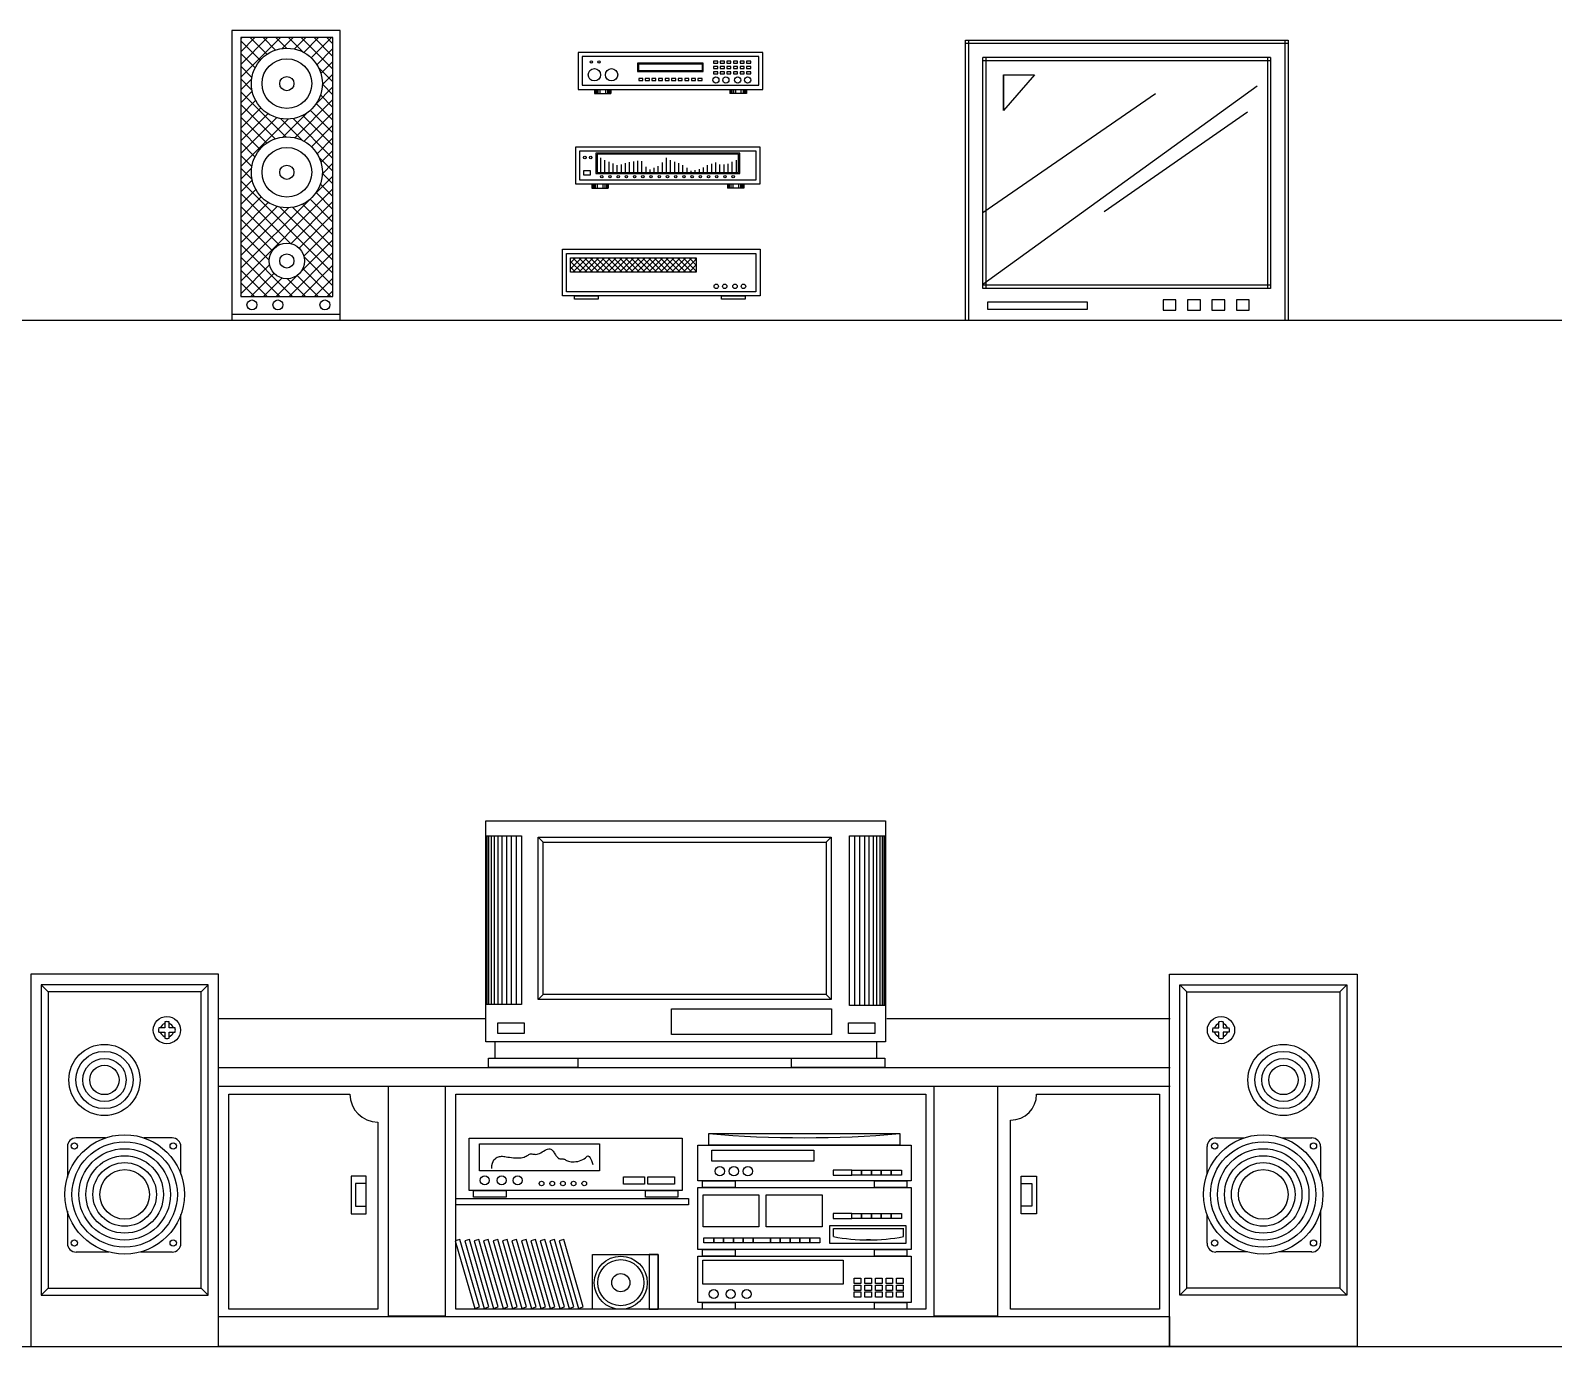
# Model space of a CAD drawing. Header units: inches. Extents: x 11.8 to 54.3, y 10.8 to 35.6.
# Drawn here: x 45.474 to 49.183, y 23.998 to 27.204 of the extents above; entities that cross this region are included whole.
import ezdxf

# ---------------------------------------------------------------- set-up
doc = ezdxf.new("R2010")
doc.units = ezdxf.units.IN
doc.header["$MEASUREMENT"] = 0
doc.layers.add('02', color=2, linetype='Continuous')
doc.layers.add('1', color=1, linetype='Continuous')

msp = doc.modelspace()

# ---------------------------------------------------------------- linework, layer by layer
at = {"layer": '02'}
for p, q in [((46.228, 27.2044), (45.9643, 27.2044)), ((45.9643, 27.2044), (45.9643, 26.4983)), ((46.228, 26.4983), (46.228, 27.2044)), ((46.2107, 27.1871), (45.986, 27.1871)), ((45.986, 27.0905), (46.0826, 27.1871)), ((45.986, 27.1216), (46.0516, 27.1871)), ((45.986, 27.1526), (46.0205, 27.1871)), ((45.986, 27.1836), (45.9895, 27.1871)), ((45.986, 27.1871), (45.986, 26.5564)), ((46.0335, 27.1319), (45.986, 27.1794)), ((46.05, 27.1464), (46.0094, 27.1871)), ((46.0708, 27.1566), (46.0404, 27.1871)), ((46.0974, 27.1611), (46.0714, 27.1871)), ((46.0869, 27.1604), (46.1136, 27.1871)), ((46.138, 27.1515), (46.1025, 27.1871)), ((46.1168, 27.1592), (46.1447, 27.1871)), ((46.2107, 27.1099), (46.1335, 27.1871)), ((46.1394, 27.1508), (46.1757, 27.1871)), ((46.1574, 27.1378), (46.2067, 27.1871)), ((46.2107, 27.1409), (46.1645, 27.1871)), ((46.1715, 27.1208), (46.2107, 27.16)), ((46.2107, 27.172), (46.1956, 27.1871)), ((46.2107, 26.5564), (46.2107, 27.1871)), ((46.8075, 27.1508), (46.8075, 27.0608)), ((47.2575, 27.1508), (46.8075, 27.1508)), ((47.2575, 27.0608), (47.2575, 27.1508)), ((47.7508, 26.4983), (47.7508, 27.181)), ((47.7508, 27.181), (48.5369, 27.181)), ((47.7508, 27.173), (48.5369, 27.173)), ((47.7588, 26.4983), (47.7588, 27.181)), ((48.5289, 27.181), (48.5289, 26.4983)), ((48.5369, 27.181), (48.5369, 26.4983)), ((46.021, 27.1133), (45.986, 27.1483)), ((46.0133, 27.09), (45.986, 27.1173)), ((46.2107, 27.0789), (46.1751, 27.1144)), ((46.1812, 27.0994), (46.2107, 27.1289)), ((46.8175, 27.1408), (46.8175, 27.0708)), ((47.2475, 27.1408), (46.8175, 27.1408)), ((46.9525, 27.1246), (46.9525, 27.1046)), ((47.1125, 27.1246), (46.9525, 27.1246)), ((46.9545, 27.1226), (46.9545, 27.1066)), ((47.1105, 27.1226), (46.9545, 27.1226)), ((47.1105, 27.1066), (47.1105, 27.1226)), ((47.1125, 27.1046), (47.1125, 27.1246)), ((47.1377, 27.1293), (47.1377, 27.1243)), ((47.1477, 27.1293), (47.1377, 27.1293)), ((47.1377, 27.1243), (47.1477, 27.1243)), ((47.1377, 27.1164), (47.1377, 27.1114)), ((47.1477, 27.1164), (47.1377, 27.1164)), ((47.1477, 27.1243), (47.1477, 27.1293)), ((47.1477, 27.1114), (47.1477, 27.1164)), ((47.1538, 27.1293), (47.1538, 27.1243)), ((47.1638, 27.1293), (47.1538, 27.1293)), ((47.1538, 27.1243), (47.1638, 27.1243)), ((47.1538, 27.1164), (47.1538, 27.1114)), ((47.1638, 27.1164), (47.1538, 27.1164)), ((47.1638, 27.1243), (47.1638, 27.1293)), ((47.1638, 27.1114), (47.1638, 27.1164)), ((47.1698, 27.1293), (47.1698, 27.1243)), ((47.1798, 27.1293), (47.1698, 27.1293)), ((47.1698, 27.1243), (47.1798, 27.1243)), ((47.1698, 27.1164), (47.1698, 27.1114)), ((47.1798, 27.1164), (47.1698, 27.1164)), ((47.1798, 27.1243), (47.1798, 27.1293)), ((47.1798, 27.1114), (47.1798, 27.1164)), ((47.1859, 27.1293), (47.1859, 27.1243)), ((47.1959, 27.1293), (47.1859, 27.1293)), ((47.1859, 27.1243), (47.1959, 27.1243)), ((47.1859, 27.1164), (47.1859, 27.1114)), ((47.1959, 27.1164), (47.1859, 27.1164)), ((47.1959, 27.1243), (47.1959, 27.1293)), ((47.1959, 27.1114), (47.1959, 27.1164)), ((47.2019, 27.1293), (47.2019, 27.1243)), ((47.2119, 27.1293), (47.2019, 27.1293)), ((47.2019, 27.1243), (47.2119, 27.1243)), ((47.2019, 27.1164), (47.2019, 27.1114)), ((47.2119, 27.1164), (47.2019, 27.1164)), ((47.2119, 27.1243), (47.2119, 27.1293)), ((47.2119, 27.1114), (47.2119, 27.1164)), ((47.218, 27.1293), (47.218, 27.1243)), ((47.228, 27.1293), (47.218, 27.1293)), ((47.218, 27.1243), (47.228, 27.1243)), ((47.218, 27.1164), (47.218, 27.1114)), ((47.228, 27.1164), (47.218, 27.1164)), ((47.228, 27.1243), (47.228, 27.1293)), ((47.228, 27.1114), (47.228, 27.1164)), ((47.2475, 27.0708), (47.2475, 27.1408)), ((47.7935, 27.1394), (48.4942, 27.1394)), ((47.7935, 26.5759), (47.7935, 27.1382)), ((47.7935, 27.1314), (48.4942, 27.1314)), ((47.8015, 26.5759), (47.8015, 27.1382)), ((48.4862, 27.1382), (48.4862, 26.5759)), ((48.4942, 27.1382), (48.4942, 26.5759)), ((46.0134, 27.0588), (45.986, 27.0862)), ((45.986, 27.0595), (46.0127, 27.0862)), ((46.1847, 27.0719), (46.2107, 27.0979)), ((46.9525, 27.1046), (47.1125, 27.1046)), ((46.9545, 27.1066), (47.1105, 27.1066)), ((46.9552, 27.0875), (46.9552, 27.0825)), ((46.9652, 27.0875), (46.9552, 27.0875)), ((46.9552, 27.0825), (46.9652, 27.0825)), ((46.9652, 27.0825), (46.9652, 27.0875)), ((46.9712, 27.0875), (46.9712, 27.0825)), ((46.9812, 27.0875), (46.9712, 27.0875)), ((46.9712, 27.0825), (46.9812, 27.0825)), ((46.9812, 27.0825), (46.9812, 27.0875)), ((46.9873, 27.0875), (46.9873, 27.0825)), ((46.9973, 27.0875), (46.9873, 27.0875)), ((46.9873, 27.0825), (46.9973, 27.0825)), ((46.9973, 27.0825), (46.9973, 27.0875)), ((47.0033, 27.0875), (47.0033, 27.0825)), ((47.0133, 27.0875), (47.0033, 27.0875)), ((47.0033, 27.0825), (47.0133, 27.0825)), ((47.0133, 27.0825), (47.0133, 27.0875)), ((47.0193, 27.0875), (47.0193, 27.0825)), ((47.0293, 27.0875), (47.0193, 27.0875)), ((47.0193, 27.0825), (47.0293, 27.0825)), ((47.0293, 27.0825), (47.0293, 27.0875)), ((47.0354, 27.0875), (47.0354, 27.0825)), ((47.0454, 27.0875), (47.0354, 27.0875)), ((47.0354, 27.0825), (47.0454, 27.0825)), ((47.0454, 27.0825), (47.0454, 27.0875)), ((47.0514, 27.0875), (47.0514, 27.0825)), ((47.0614, 27.0875), (47.0514, 27.0875)), ((47.0514, 27.0825), (47.0614, 27.0825)), ((47.0614, 27.0825), (47.0614, 27.0875)), ((47.0675, 27.0875), (47.0675, 27.0825)), ((47.0775, 27.0875), (47.0675, 27.0875)), ((47.0675, 27.0825), (47.0775, 27.0825)), ((47.0775, 27.0825), (47.0775, 27.0875)), ((47.0835, 27.0875), (47.0835, 27.0825)), ((47.0935, 27.0875), (47.0835, 27.0875)), ((47.0835, 27.0825), (47.0935, 27.0825)), ((47.0935, 27.0825), (47.0935, 27.0875)), ((47.0996, 27.0875), (47.0996, 27.0825)), ((47.1096, 27.0875), (47.0996, 27.0875)), ((47.0996, 27.0825), (47.1096, 27.0825)), ((47.1096, 27.0825), (47.1096, 27.0875)), ((47.1377, 27.1114), (47.1477, 27.1114)), ((47.1377, 27.1034), (47.1377, 27.0984)), ((47.1477, 27.1034), (47.1377, 27.1034)), ((47.1377, 27.0984), (47.1477, 27.0984)), ((47.1477, 27.0984), (47.1477, 27.1034)), ((47.1538, 27.1114), (47.1638, 27.1114)), ((47.1538, 27.1034), (47.1538, 27.0984)), ((47.1638, 27.1034), (47.1538, 27.1034)), ((47.1538, 27.0984), (47.1638, 27.0984)), ((47.1638, 27.0984), (47.1638, 27.1034)), ((47.1698, 27.1114), (47.1798, 27.1114)), ((47.1698, 27.1034), (47.1698, 27.0984)), ((47.1798, 27.1034), (47.1698, 27.1034)), ((47.1698, 27.0984), (47.1798, 27.0984)), ((47.1798, 27.0984), (47.1798, 27.1034)), ((47.1859, 27.1114), (47.1959, 27.1114)), ((47.1859, 27.1034), (47.1859, 27.0984)), ((47.1959, 27.1034), (47.1859, 27.1034)), ((47.1859, 27.0984), (47.1959, 27.0984)), ((47.1959, 27.0984), (47.1959, 27.1034)), ((47.2019, 27.1114), (47.2119, 27.1114)), ((47.2019, 27.1034), (47.2019, 27.0984)), ((47.2119, 27.1034), (47.2019, 27.1034)), ((47.2019, 27.0984), (47.2119, 27.0984)), ((47.2119, 27.0984), (47.2119, 27.1034)), ((47.218, 27.1114), (47.228, 27.1114)), ((47.218, 27.1034), (47.218, 27.0984)), ((47.228, 27.1034), (47.218, 27.1034)), ((47.218, 27.0984), (47.228, 27.0984)), ((47.228, 27.0984), (47.228, 27.1034)), ((47.9193, 27.0966), (47.8439, 27.0095)), ((47.8439, 27.0966), (47.9193, 27.0966)), ((47.8439, 27.0095), (47.8439, 27.0966)), ((47.8439, 27.0966), (47.8439, 27.0095)), ((45.986, 27.0284), (46.0139, 27.0564)), ((46.0961, 26.9451), (45.986, 27.0552)), ((46.1694, 27.0256), (46.2107, 27.0669)), ((46.2107, 27.0168), (46.1802, 27.0472)), ((46.2107, 27.0478), (46.1848, 27.0737)), ((46.8075, 27.0608), (47.2575, 27.0608)), ((46.8175, 27.0708), (47.2475, 27.0708)), ((46.8475, 27.0608), (46.8475, 27.0508)), ((46.8475, 27.0508), (46.8875, 27.0508)), ((46.8484, 27.0608), (46.8484, 27.0508)), ((46.8499, 27.0608), (46.8499, 27.0508)), ((46.8522, 27.0608), (46.8522, 27.0508)), ((46.8556, 27.0608), (46.8556, 27.0508)), ((46.8608, 27.0608), (46.8608, 27.0508)), ((46.8742, 27.0608), (46.8742, 27.0508)), ((46.8794, 27.0608), (46.8794, 27.0508)), ((46.8828, 27.0608), (46.8828, 27.0508)), ((46.8852, 27.0608), (46.8852, 27.0508)), ((46.8866, 27.0608), (46.8866, 27.0508)), ((46.8875, 27.0608), (46.8875, 27.0508)), ((47.1775, 27.0608), (47.1775, 27.0508)), ((47.2175, 27.0508), (47.1775, 27.0508)), ((47.1785, 27.0608), (47.1785, 27.0508)), ((47.1799, 27.0608), (47.1799, 27.0508)), ((47.1822, 27.0608), (47.1822, 27.0508)), ((47.1857, 27.0608), (47.1857, 27.0508)), ((47.1909, 27.0608), (47.1909, 27.0508)), ((47.2043, 27.0608), (47.2043, 27.0508)), ((47.2095, 27.0608), (47.2095, 27.0508)), ((47.2129, 27.0608), (47.2129, 27.0508)), ((47.2152, 27.0608), (47.2152, 27.0508)), ((47.2167, 27.0608), (47.2167, 27.0508)), ((47.2175, 27.0608), (47.2175, 27.0508)), ((48.4617, 27.0683), (47.7935, 26.5855)), ((48.2137, 27.0498), (47.7935, 26.7602)), ((45.986, 26.9974), (46.0223, 27.0337)), ((46.0699, 26.9403), (45.986, 27.0242)), ((45.986, 26.9664), (46.0353, 27.0157)), ((46.0884, 26.9446), (46.1475, 27.0037)), ((46.1178, 26.9429), (46.2107, 27.0358)), ((46.1402, 26.9343), (46.2107, 27.0048)), ((46.2107, 26.9547), (46.1555, 27.0099)), ((46.2107, 26.9857), (46.17, 27.0264)), ((48.0886, 26.7637), (48.438, 27.0062)), ((45.986, 26.9353), (46.0523, 27.0016)), ((46.0493, 26.9299), (45.986, 26.9931)), ((45.986, 26.9043), (46.0737, 26.9919)), ((45.986, 26.8733), (46.1012, 26.9884)), ((46.1355, 26.9367), (46.0825, 26.9898)), ((46.2107, 26.8926), (46.1136, 26.9897)), ((46.2107, 26.9237), (46.1369, 26.9974)), ((46.1581, 26.9212), (46.2107, 26.9738)), ((46.0329, 26.9152), (45.986, 26.9621)), ((46.0206, 26.8965), (45.986, 26.9311)), ((46.172, 26.904), (46.2107, 26.9427)), ((46.0131, 26.8729), (45.986, 26.9)), ((46.2107, 26.8616), (46.1763, 26.8959)), ((46.1814, 26.8825), (46.2107, 26.9117)), ((46.8012, 26.9204), (46.8012, 26.8304)), ((47.2512, 26.9204), (46.8012, 26.9204)), ((46.8112, 26.9104), (46.8112, 26.8404)), ((47.2412, 26.9104), (46.8112, 26.9104)), ((46.8512, 26.9056), (46.8512, 26.8556)), ((47.2012, 26.9056), (46.8512, 26.9056)), ((46.8542, 26.9026), (46.8542, 26.8586)), ((47.1982, 26.9026), (46.8542, 26.9026)), ((46.863, 26.8586), (46.863, 26.8939)), ((47.023, 26.8586), (47.023, 26.8939)), ((47.1982, 26.8586), (47.1982, 26.9026)), ((47.2012, 26.8556), (47.2012, 26.9056)), ((47.2412, 26.8404), (47.2412, 26.9104)), ((47.2512, 26.8304), (47.2512, 26.9204)), ((46.0137, 26.8413), (45.986, 26.869)), ((45.986, 26.8422), (46.0125, 26.8687)), ((46.1847, 26.8546), (46.2107, 26.8807)), ((46.2107, 26.8306), (46.1847, 26.8565)), ((46.8206, 26.8624), (46.8206, 26.8526)), ((46.8377, 26.8624), (46.8206, 26.8624)), ((46.8377, 26.8526), (46.8377, 26.8624)), ((46.8512, 26.8556), (47.2012, 26.8556)), ((46.8542, 26.8586), (47.1982, 26.8586)), ((46.873, 26.8586), (46.873, 26.8884)), ((46.883, 26.8586), (46.883, 26.8845)), ((46.893, 26.8586), (46.893, 26.8805)), ((46.903, 26.8586), (46.903, 26.876)), ((46.913, 26.8586), (46.913, 26.8781)), ((46.923, 26.8586), (46.923, 26.8808)), ((46.933, 26.8586), (46.933, 26.8834)), ((46.943, 26.8586), (46.943, 26.8853)), ((46.953, 26.8586), (46.953, 26.8871)), ((46.963, 26.8586), (46.963, 26.8856)), ((46.973, 26.8586), (46.973, 26.8722)), ((46.983, 26.8586), (46.983, 26.8658)), ((46.993, 26.8586), (46.993, 26.8698)), ((47.003, 26.8586), (47.003, 26.8737)), ((47.013, 26.8586), (47.013, 26.8825)), ((47.033, 26.8586), (47.033, 26.888)), ((47.043, 26.8586), (47.043, 26.8844)), ((47.053, 26.8586), (47.053, 26.8814)), ((47.063, 26.8586), (47.063, 26.8762)), ((47.073, 26.8586), (47.073, 26.8695)), ((47.083, 26.8586), (47.083, 26.8627)), ((47.093, 26.8586), (47.093, 26.8642)), ((47.103, 26.8586), (47.103, 26.8666)), ((47.113, 26.8586), (47.113, 26.8707)), ((47.123, 26.8586), (47.123, 26.8762)), ((47.133, 26.8586), (47.133, 26.8795)), ((47.143, 26.8586), (47.143, 26.8826)), ((47.153, 26.8586), (47.153, 26.8775)), ((47.163, 26.8586), (47.163, 26.8778)), ((47.173, 26.8586), (47.173, 26.8792)), ((47.183, 26.8586), (47.183, 26.8843)), ((47.193, 26.8586), (47.193, 26.888)), ((45.986, 26.8112), (46.0142, 26.8393)), ((46.2107, 26.6133), (45.986, 26.838)), ((45.986, 26.5939), (46.2107, 26.8186)), ((45.986, 26.7802), (46.0228, 26.8169)), ((46.1658, 26.8047), (46.2107, 26.8496)), ((46.2107, 26.7995), (46.1799, 26.8303)), ((46.8012, 26.8304), (47.2512, 26.8304)), ((46.8112, 26.8404), (47.2412, 26.8404)), ((46.8206, 26.8526), (46.8377, 26.8526)), ((46.8412, 26.8304), (46.8412, 26.8204)), ((46.8412, 26.8204), (46.8812, 26.8204)), ((46.842, 26.8304), (46.842, 26.8204)), ((46.8435, 26.8304), (46.8435, 26.8204)), ((46.8458, 26.8304), (46.8458, 26.8204)), ((46.8492, 26.8304), (46.8492, 26.8204)), ((46.8544, 26.8304), (46.8544, 26.8204)), ((46.8678, 26.8304), (46.8678, 26.8204)), ((46.873, 26.8304), (46.873, 26.8204)), ((46.8764, 26.8304), (46.8764, 26.8204)), ((46.8788, 26.8304), (46.8788, 26.8204)), ((46.8802, 26.8304), (46.8802, 26.8204)), ((46.8812, 26.8304), (46.8812, 26.8204)), ((47.1712, 26.8304), (47.1712, 26.8204)), ((47.2112, 26.8204), (47.1712, 26.8204)), ((47.1721, 26.8304), (47.1721, 26.8204)), ((47.1735, 26.8304), (47.1735, 26.8204)), ((47.1759, 26.8304), (47.1759, 26.8204)), ((47.1793, 26.8304), (47.1793, 26.8204)), ((47.1845, 26.8304), (47.1845, 26.8204)), ((47.1979, 26.8304), (47.1979, 26.8204)), ((47.2031, 26.8304), (47.2031, 26.8204)), ((47.2065, 26.8304), (47.2065, 26.8204)), ((47.2088, 26.8304), (47.2088, 26.8204)), ((47.2103, 26.8304), (47.2103, 26.8204)), ((47.2112, 26.8304), (47.2112, 26.8204)), ((46.1081, 26.6848), (45.986, 26.8069)), ((45.986, 26.7491), (46.0359, 26.799)), ((45.986, 26.625), (46.1524, 26.7913)), ((45.986, 26.7181), (46.0531, 26.7852)), ((46.108, 26.6849), (46.2107, 26.7876)), ((46.2107, 26.7064), (46.1361, 26.781)), ((46.2107, 26.7375), (46.1548, 26.7933)), ((46.2107, 26.7685), (46.1695, 26.8097)), ((46.08, 26.6819), (45.986, 26.7759)), ((45.986, 26.6871), (46.0746, 26.7757)), ((45.986, 26.656), (46.1025, 26.7724)), ((46.0631, 26.6678), (45.986, 26.7449)), ((46.2107, 26.6444), (46.0809, 26.7741)), ((46.2107, 26.6754), (46.1125, 26.7735)), ((46.1282, 26.674), (46.2107, 26.7565)), ((46.0552, 26.6447), (45.986, 26.7138)), ((46.1399, 26.6547), (46.2107, 26.7255)), ((46.1125, 26.5564), (45.986, 26.6828)), ((46.1324, 26.6162), (46.2107, 26.6944)), ((46.0814, 26.5564), (45.986, 26.6517)), ((45.986, 26.5629), (46.0562, 26.6331)), ((46.1036, 26.5564), (46.2107, 26.6634)), ((46.1347, 26.5564), (46.2107, 26.6324)), ((46.2107, 26.5823), (46.1404, 26.6525)), ((46.7793, 26.6613), (47.2407, 26.6613)), ((46.7793, 26.5679), (46.7793, 26.6613)), ((46.7893, 26.6379), (46.8015, 26.6502)), ((46.7893, 26.6238), (46.8157, 26.6502)), ((46.7893, 26.6154), (46.7893, 26.6502)), ((46.8156, 26.6154), (46.7893, 26.6417)), ((46.8298, 26.6154), (46.7949, 26.6502)), ((46.795, 26.6154), (46.8298, 26.6502)), ((46.8091, 26.6154), (46.844, 26.6502)), ((46.8439, 26.6154), (46.8091, 26.6502)), ((46.858, 26.6154), (46.8232, 26.6502)), ((46.8233, 26.6154), (46.8581, 26.6502)), ((46.8374, 26.6154), (46.8722, 26.6502)), ((46.8722, 26.6154), (46.8374, 26.6502)), ((46.8863, 26.6154), (46.8515, 26.6502)), ((46.8516, 26.6154), (46.8864, 26.6502)), ((46.8657, 26.6154), (46.9005, 26.6502)), ((46.9005, 26.6154), (46.8657, 26.6502)), ((46.9146, 26.6154), (46.8798, 26.6502)), ((46.8799, 26.6154), (46.9147, 26.6502)), ((46.9288, 26.6154), (46.8939, 26.6502)), ((46.894, 26.6154), (46.9288, 26.6502)), ((46.9081, 26.6154), (46.943, 26.6502)), ((46.9429, 26.6154), (46.9081, 26.6502)), ((46.957, 26.6154), (46.9222, 26.6502)), ((46.9223, 26.6154), (46.9571, 26.6502)), ((46.9364, 26.6154), (46.9712, 26.6502)), ((46.9712, 26.6154), (46.9364, 26.6502)), ((46.9853, 26.6154), (46.9505, 26.6502)), ((46.9506, 26.6154), (46.9854, 26.6502)), ((46.9995, 26.6154), (46.9646, 26.6502)), ((46.9647, 26.6154), (46.9995, 26.6502)), ((46.9788, 26.6154), (47.0137, 26.6502)), ((47.0136, 26.6154), (46.9788, 26.6502)), ((47.0277, 26.6154), (46.9929, 26.6502)), ((46.993, 26.6154), (47.0278, 26.6502)), ((47.0071, 26.6154), (47.0419, 26.6502)), ((47.0419, 26.6154), (47.0071, 26.6502)), ((47.056, 26.6154), (47.0212, 26.6502)), ((47.0213, 26.6154), (47.0561, 26.6502)), ((47.0354, 26.6154), (47.0702, 26.6502)), ((47.0702, 26.6154), (47.0354, 26.6502)), ((47.0843, 26.6154), (47.0495, 26.6502)), ((47.0496, 26.6154), (47.0844, 26.6502)), ((47.0955, 26.6183), (47.0636, 26.6502)), ((47.0637, 26.6154), (47.0955, 26.6471)), ((47.0955, 26.6325), (47.0778, 26.6502)), ((47.0778, 26.6154), (47.0955, 26.633)), ((47.0955, 26.6466), (47.0919, 26.6502)), ((47.2407, 26.6613), (47.2407, 26.5679)), ((46.0504, 26.5564), (45.986, 26.6207)), ((46.0105, 26.5564), (46.0671, 26.6129)), ((46.0415, 26.5564), (46.0864, 26.6012)), ((46.0726, 26.5564), (46.1249, 26.6087)), ((46.1435, 26.5564), (46.1003, 26.5996)), ((46.1745, 26.5564), (46.1234, 26.6075)), ((46.2056, 26.5564), (46.1375, 26.6244)), ((46.1657, 26.5564), (46.2107, 26.6013)), ((46.8015, 26.6154), (46.7893, 26.6275)), ((47.092, 26.6154), (47.0955, 26.6188)), ((46.0194, 26.5564), (45.986, 26.5897)), ((45.9883, 26.5564), (45.986, 26.5586)), ((46.1967, 26.5564), (46.2107, 26.5703)), ((47.2407, 26.5679), (46.7793, 26.5679)), ((47.1566, 26.5579), (47.2143, 26.5579)), ((48.4942, 26.5839), (47.7935, 26.5839)), ((48.4942, 26.5759), (47.7935, 26.5759)), ((45.986, 26.5564), (46.2107, 26.5564)), ((48.0481, 26.5426), (47.8044, 26.5426)), ((47.8044, 26.5426), (47.8044, 26.5256)), ((47.8044, 26.5256), (48.0481, 26.5256)), ((48.0481, 26.5256), (48.0481, 26.5426)), ((48.2635, 26.5482), (48.2323, 26.5482)), ((48.2323, 26.5482), (48.2323, 26.5227)), ((48.2323, 26.5227), (48.2635, 26.5227)), ((48.2635, 26.5227), (48.2635, 26.5482)), ((48.323, 26.5482), (48.2918, 26.5482)), ((48.2918, 26.5482), (48.2918, 26.5227)), ((48.2918, 26.5227), (48.323, 26.5227)), ((48.323, 26.5227), (48.323, 26.5482)), ((48.3825, 26.5482), (48.3513, 26.5482)), ((48.3513, 26.5482), (48.3513, 26.5227)), ((48.3513, 26.5227), (48.3825, 26.5227)), ((48.3825, 26.5227), (48.3825, 26.5482)), ((48.442, 26.5482), (48.4109, 26.5482)), ((48.4109, 26.5482), (48.4109, 26.5227)), ((48.4109, 26.5227), (48.442, 26.5227)), ((48.442, 26.5227), (48.442, 26.5482)), ((45.9643, 26.5132), (46.228, 26.5132)), ((45.9643, 26.4983), (46.228, 26.4983)), ((47.7508, 26.4983), (48.5369, 26.4983)), ((46.5826, 25.2787), (47.5561, 25.2787)), ((46.5826, 24.7403), (46.5826, 25.2787)), ((47.5561, 25.2787), (47.5561, 24.7403)), ((46.5826, 25.2422), (46.6701, 25.2422)), ((46.5826, 25.2422), (46.6701, 25.2422)), ((46.5826, 24.8316), (46.5826, 25.2422)), ((46.5826, 24.8316), (46.5826, 25.2422)), ((46.5826, 24.8316), (46.5826, 25.2422)), ((46.5835, 24.8316), (46.5835, 25.2422)), ((46.5861, 24.8316), (46.5861, 25.2422)), ((46.5905, 24.8316), (46.5905, 25.2422)), ((46.5965, 24.8316), (46.5965, 25.2422)), ((46.6039, 24.8316), (46.6039, 25.2422)), ((46.6128, 24.8316), (46.6128, 25.2422)), ((46.6228, 24.8316), (46.6228, 25.2422)), ((46.6337, 24.8316), (46.6337, 25.2422)), ((46.6454, 24.8316), (46.6454, 25.2422)), ((46.6576, 24.8316), (46.6576, 25.2422)), ((46.6701, 25.2422), (46.6701, 24.8316)), ((46.6701, 25.2422), (46.6701, 24.8316)), ((46.7105, 25.239), (47.4241, 25.239)), ((46.7226, 25.2268), (46.7105, 25.239)), ((46.7105, 24.8437), (46.7105, 25.239)), ((46.7226, 25.2268), (47.4119, 25.2268)), ((46.7226, 24.8559), (46.7226, 25.2268)), ((47.4119, 25.2268), (47.4241, 25.239)), ((47.4119, 25.2268), (47.4119, 24.8559)), ((47.4241, 25.239), (47.4241, 24.8437)), ((47.4686, 24.8291), (47.4686, 25.2422)), ((47.4686, 24.8291), (47.4686, 25.2422)), ((47.4686, 25.2422), (47.5561, 25.2422)), ((47.4686, 25.2422), (47.5561, 25.2422)), ((47.4811, 25.2422), (47.4811, 24.8291)), ((47.4933, 25.2422), (47.4933, 24.8291)), ((47.505, 25.2422), (47.505, 24.8291)), ((47.5159, 25.2422), (47.5159, 24.8291)), ((47.5259, 25.2422), (47.5259, 24.8291)), ((47.5347, 25.2422), (47.5347, 24.8291)), ((47.5422, 25.2422), (47.5422, 24.8291)), ((47.5482, 25.2422), (47.5482, 24.8291)), ((47.5525, 25.2422), (47.5525, 24.8291)), ((47.5552, 25.2422), (47.5552, 24.8291)), ((47.5561, 25.2422), (47.5561, 24.8291)), ((47.5561, 25.2422), (47.5561, 24.8291)), ((47.5561, 25.2422), (47.5561, 24.8291)), ((45.9321, 24.9053), (45.4748, 24.9053)), ((45.4748, 24.9053), (45.4748, 23.9983)), ((45.9321, 23.9983), (45.9321, 24.9053)), ((48.2475, 24.9053), (48.7048, 24.9053)), ((48.2475, 23.9983), (48.2475, 24.9053)), ((48.7048, 24.9053), (48.7048, 23.9983)), ((45.9066, 24.8798), (45.5003, 24.8798)), ((45.5003, 24.8798), (45.5173, 24.8628)), ((45.5003, 24.8798), (45.5003, 24.1233)), ((45.8896, 24.8628), (45.5173, 24.8628)), ((45.5173, 24.8628), (45.5173, 24.1403)), ((45.9066, 24.8798), (45.8896, 24.8628)), ((45.8896, 24.1403), (45.8896, 24.8628)), ((45.9066, 24.1233), (45.9066, 24.8798)), ((46.7226, 24.8559), (46.7105, 24.8437)), ((47.4119, 24.8559), (46.7226, 24.8559)), ((47.4119, 24.8559), (47.4241, 24.8437)), ((48.273, 24.8798), (48.6793, 24.8798)), ((48.273, 24.8798), (48.29, 24.8628)), ((48.273, 24.1233), (48.273, 24.8798)), ((48.29, 24.8628), (48.6623, 24.8628)), ((48.29, 24.1403), (48.29, 24.8628)), ((48.6793, 24.8798), (48.6623, 24.8628)), ((48.6623, 24.8628), (48.6623, 24.1403)), ((48.6793, 24.8798), (48.6793, 24.1233)), ((46.6701, 24.8316), (46.5826, 24.8316)), ((46.6701, 24.8316), (46.5826, 24.8316)), ((47.4241, 24.8437), (46.7105, 24.8437)), ((47.0353, 24.821), (47.4249, 24.821)), ((47.0353, 24.7587), (47.0353, 24.821)), ((47.4249, 24.821), (47.4249, 24.7587)), ((47.5561, 24.8291), (47.4686, 24.8291)), ((47.5561, 24.8291), (47.4686, 24.8291)), ((45.8012, 24.7892), (45.8012, 24.7744)), ((45.8114, 24.7744), (45.8114, 24.7892)), ((45.9308, 24.7977), (46.5818, 24.7977)), ((46.6124, 24.787), (46.6764, 24.787)), ((46.6124, 24.7611), (46.6124, 24.787)), ((46.6764, 24.787), (46.6764, 24.7611)), ((47.4662, 24.7611), (47.4662, 24.787)), ((47.4662, 24.787), (47.5302, 24.787)), ((47.5302, 24.787), (47.5302, 24.7611)), ((47.5598, 24.7977), (48.2498, 24.7977)), ((48.3682, 24.7744), (48.3682, 24.7892)), ((48.3784, 24.7892), (48.3784, 24.7744)), ((45.8012, 24.7744), (45.7863, 24.7744)), ((45.7863, 24.7642), (45.8012, 24.7642)), ((45.8012, 24.7642), (45.8012, 24.7494)), ((45.8262, 24.7744), (45.8114, 24.7744)), ((45.8114, 24.7642), (45.8262, 24.7642)), ((45.8114, 24.7494), (45.8114, 24.7642)), ((47.5561, 24.7403), (46.5826, 24.7403)), ((47.535, 24.7403), (46.6052, 24.7403)), ((46.6052, 24.7403), (46.6052, 24.7011)), ((46.6764, 24.7611), (46.6124, 24.7611)), ((47.4249, 24.7587), (47.0353, 24.7587)), ((47.5302, 24.7611), (47.4662, 24.7611)), ((47.535, 24.7011), (47.535, 24.7403)), ((48.3533, 24.7744), (48.3682, 24.7744)), ((48.3682, 24.7642), (48.3533, 24.7642)), ((48.3682, 24.7494), (48.3682, 24.7642)), ((48.3784, 24.7744), (48.3932, 24.7744)), ((48.3784, 24.7642), (48.3784, 24.7494)), ((48.3932, 24.7642), (48.3784, 24.7642)), ((45.9308, 24.6777), (48.2498, 24.6777)), ((46.5898, 24.7011), (46.8068, 24.7011)), ((46.5898, 24.6777), (46.5898, 24.7011)), ((46.8068, 24.6777), (46.5898, 24.6777)), ((46.6052, 24.7011), (47.535, 24.7011)), ((46.8068, 24.7011), (46.8068, 24.6777)), ((47.3269, 24.7011), (47.5545, 24.7011)), ((47.3269, 24.6777), (47.3269, 24.7011)), ((47.5545, 24.6777), (47.3269, 24.6777)), ((47.5545, 24.7011), (47.5545, 24.6777)), ((45.9308, 24.6327), (48.2498, 24.6327)), ((46.3458, 24.6327), (46.4838, 24.6327)), ((46.3458, 24.0723), (46.3458, 24.6327)), ((46.4838, 24.6327), (46.4838, 24.0723)), ((47.6748, 24.6327), (47.8288, 24.6327)), ((47.6748, 24.0723), (47.6748, 24.6327)), ((47.8288, 24.6327), (47.8288, 24.0723)), ((45.9568, 24.6133), (46.2517, 24.6133)), ((45.9568, 24.0893), (45.9568, 24.6133)), ((46.5098, 24.6133), (47.6548, 24.6133)), ((46.5098, 24.0893), (46.5098, 24.6133)), ((47.6548, 24.6133), (47.6548, 24.0893)), ((47.9243, 24.6133), (48.2238, 24.6133)), ((48.2238, 24.6133), (48.2238, 24.0893)), ((46.3198, 24.5453), (46.3198, 24.0893)), ((47.126, 24.5171), (47.591, 24.5171)), ((47.126, 24.4893), (47.126, 24.5171)), ((47.591, 24.5171), (47.591, 24.4893)), ((47.8608, 24.0893), (47.8608, 24.5498)), ((45.564, 24.4854), (45.564, 24.4101)), ((45.6569, 24.5066), (45.5853, 24.5066)), ((45.819, 24.5066), (45.7499, 24.5066)), ((45.8403, 24.4179), (45.8403, 24.4854)), ((46.542, 24.3783), (46.542, 24.5063)), ((46.542, 24.5063), (47.0612, 24.5063)), ((46.5674, 24.4921), (46.8594, 24.4921)), ((46.5674, 24.4261), (46.5674, 24.4921)), ((46.8594, 24.4921), (46.8594, 24.4261)), ((47.0612, 24.5063), (47.0612, 24.3783)), ((47.0996, 24.4893), (47.6188, 24.4893)), ((47.0996, 24.4021), (47.0996, 24.4893)), ((47.591, 24.4893), (47.126, 24.4893)), ((47.6188, 24.4893), (47.6188, 24.4021)), ((48.3393, 24.4179), (48.3393, 24.4854)), ((48.3605, 24.5066), (48.4296, 24.5066)), ((48.5226, 24.5066), (48.5943, 24.5066)), ((48.6155, 24.4854), (48.6155, 24.4101)), ((46.5978, 24.439), (46.5989, 24.4447)), ((46.5989, 24.4447), (46.6006, 24.4493)), ((46.6006, 24.4493), (46.6027, 24.4529)), ((46.6027, 24.4529), (46.6053, 24.4558)), ((46.6053, 24.4558), (46.608, 24.4579)), ((46.608, 24.4579), (46.6108, 24.4594)), ((46.6108, 24.4594), (46.6135, 24.4605)), ((46.6135, 24.4605), (46.6161, 24.4612)), ((46.6161, 24.4612), (46.6187, 24.4616)), ((46.6187, 24.4616), (46.6212, 24.4617)), ((46.6212, 24.4617), (46.6238, 24.4617)), ((46.6238, 24.4617), (46.6265, 24.4614)), ((46.6265, 24.4614), (46.6295, 24.461)), ((46.6295, 24.461), (46.6328, 24.4605)), ((46.6328, 24.4605), (46.6365, 24.46)), ((46.6365, 24.46), (46.6407, 24.4594)), ((46.6407, 24.4594), (46.6452, 24.4589)), ((46.6452, 24.4589), (46.6499, 24.4584)), ((46.6499, 24.4584), (46.6548, 24.4581)), ((46.6548, 24.4581), (46.6596, 24.4579)), ((46.6596, 24.4579), (46.6642, 24.4579)), ((46.6642, 24.4579), (46.6686, 24.4582)), ((46.6686, 24.4582), (46.6725, 24.4588)), ((46.6725, 24.4588), (46.6759, 24.4597)), ((46.6759, 24.4597), (46.6789, 24.4609)), ((46.6789, 24.4609), (46.6815, 24.4622)), ((46.6815, 24.4622), (46.6837, 24.4635)), ((46.6837, 24.4635), (46.6858, 24.4648)), ((46.6858, 24.4648), (46.6877, 24.466)), ((46.6877, 24.466), (46.6895, 24.4669)), ((46.6895, 24.4669), (46.6914, 24.4675)), ((46.6914, 24.4675), (46.6933, 24.4676)), ((46.6933, 24.4676), (46.6953, 24.4675)), ((46.6953, 24.4675), (46.6975, 24.4672)), ((46.6975, 24.4672), (46.6997, 24.4668)), ((46.6997, 24.4668), (46.7022, 24.4666)), ((46.7022, 24.4666), (46.7048, 24.4665)), ((46.7048, 24.4665), (46.7076, 24.4667)), ((46.7076, 24.4667), (46.7105, 24.4675)), ((46.7105, 24.4675), (46.7137, 24.4687)), ((46.7137, 24.4687), (46.717, 24.4704)), ((46.717, 24.4704), (46.7203, 24.4724)), ((46.7203, 24.4724), (46.7237, 24.4744)), ((46.7237, 24.4744), (46.7271, 24.4764)), ((46.7271, 24.4764), (46.7303, 24.478)), ((46.7303, 24.478), (46.7334, 24.4793)), ((46.7334, 24.4793), (46.7362, 24.48)), ((46.7362, 24.48), (46.7387, 24.4799)), ((46.7387, 24.4799), (46.741, 24.4792)), ((46.741, 24.4792), (46.7431, 24.478)), ((46.7431, 24.478), (46.7449, 24.4763)), ((46.7449, 24.4763), (46.7466, 24.4743)), ((46.7466, 24.4743), (46.7482, 24.4721)), ((46.7482, 24.4721), (46.7496, 24.4699)), ((46.7496, 24.4699), (46.751, 24.4676)), ((46.751, 24.4676), (46.7524, 24.4655)), ((46.7524, 24.4655), (46.7537, 24.4636)), ((46.7537, 24.4636), (46.755, 24.4618)), ((46.755, 24.4618), (46.7563, 24.4602)), ((46.7563, 24.4602), (46.7576, 24.4588)), ((46.7576, 24.4588), (46.7589, 24.4577)), ((46.7589, 24.4577), (46.7602, 24.4568)), ((46.7602, 24.4568), (46.7615, 24.4561)), ((46.7615, 24.4561), (46.7628, 24.4558)), ((46.7628, 24.4558), (46.7642, 24.4556)), ((46.7642, 24.4556), (46.7655, 24.4556)), ((46.7655, 24.4556), (46.7669, 24.4556)), ((46.7669, 24.4556), (46.7683, 24.4557)), ((46.7683, 24.4557), (46.7697, 24.4557)), ((46.7697, 24.4557), (46.7712, 24.4555)), ((46.7712, 24.4555), (46.7727, 24.4551)), ((46.7727, 24.4551), (46.7742, 24.4545)), ((46.7742, 24.4545), (46.7758, 24.4537)), ((46.7758, 24.4537), (46.7776, 24.4527)), ((46.7776, 24.4527), (46.7795, 24.4517)), ((46.7795, 24.4517), (46.7817, 24.4507)), ((46.7817, 24.4507), (46.7842, 24.4497)), ((46.7842, 24.4497), (46.7871, 24.449)), ((46.7871, 24.449), (46.7904, 24.4485)), ((46.7904, 24.4485), (46.7941, 24.4483)), ((46.7941, 24.4483), (46.7981, 24.4484)), ((46.7981, 24.4484), (46.8024, 24.4488)), ((46.8024, 24.4488), (46.8067, 24.4495)), ((46.8067, 24.4495), (46.811, 24.4506)), ((46.811, 24.4506), (46.8152, 24.4521)), ((46.8152, 24.4521), (46.819, 24.4538)), ((46.819, 24.4538), (46.8224, 24.456)), ((46.8224, 24.456), (46.8253, 24.4584)), ((46.8253, 24.4584), (46.8278, 24.4606)), ((46.8278, 24.4606), (46.8301, 24.4622)), ((46.8301, 24.4622), (46.8323, 24.4626)), ((46.8323, 24.4626), (46.8346, 24.4613)), ((46.8346, 24.4613), (46.837, 24.4578)), ((46.837, 24.4578), (46.8399, 24.4516)), ((46.8399, 24.4516), (46.8434, 24.4421)), ((47.133, 24.4771), (47.382, 24.4771)), ((47.133, 24.4501), (47.133, 24.4771)), ((47.382, 24.4501), (47.133, 24.4501)), ((47.382, 24.4771), (47.382, 24.4501)), ((46.2918, 24.4133), (46.2548, 24.4133)), ((46.2548, 24.4133), (46.2548, 24.3213)), ((46.2918, 24.3213), (46.2918, 24.4133)), ((46.8594, 24.4261), (46.5674, 24.4261)), ((46.5974, 24.4321), (46.5978, 24.439)), ((46.9184, 24.4121), (46.9694, 24.4121)), ((46.9184, 24.3941), (46.9184, 24.4121)), ((46.9694, 24.4121), (46.9694, 24.3941)), ((46.9774, 24.3941), (46.9774, 24.4121)), ((46.9774, 24.4121), (47.0424, 24.4121)), ((47.0424, 24.4121), (47.0424, 24.3941)), ((47.429, 24.4281), (47.429, 24.4161)), ((47.474, 24.4281), (47.429, 24.4281)), ((47.429, 24.4161), (47.474, 24.4161)), ((47.474, 24.4161), (47.474, 24.4281)), ((47.474, 24.4281), (47.498, 24.4281)), ((47.474, 24.4161), (47.474, 24.4281)), ((47.498, 24.4161), (47.474, 24.4161)), ((47.498, 24.4281), (47.498, 24.4161)), ((47.498, 24.4281), (47.522, 24.4281)), ((47.498, 24.4161), (47.498, 24.4281)), ((47.522, 24.4161), (47.498, 24.4161)), ((47.522, 24.4281), (47.522, 24.4161)), ((47.522, 24.4161), (47.522, 24.4281)), ((47.522, 24.4281), (47.546, 24.4281)), ((47.546, 24.4161), (47.522, 24.4161)), ((47.546, 24.4281), (47.57, 24.4281)), ((47.546, 24.4161), (47.546, 24.4281)), ((47.546, 24.4281), (47.546, 24.4161)), ((47.57, 24.4161), (47.546, 24.4161)), ((47.57, 24.4281), (47.57, 24.4161)), ((47.57, 24.4281), (47.595, 24.4281)), ((47.57, 24.4161), (47.57, 24.4281)), ((47.595, 24.4161), (47.57, 24.4161)), ((47.595, 24.4281), (47.595, 24.4161)), ((47.8868, 24.4133), (47.9238, 24.4133)), ((47.8868, 24.3213), (47.8868, 24.4133)), ((47.9238, 24.4133), (47.9238, 24.3213)), ((46.2918, 24.3953), (46.2658, 24.3953)), ((46.2658, 24.3953), (46.2658, 24.3403)), ((47.0612, 24.3783), (46.542, 24.3783)), ((46.5532, 24.3783), (46.6324, 24.3783)), ((46.5532, 24.3623), (46.5532, 24.3783)), ((46.6324, 24.3783), (46.6324, 24.3623)), ((46.9694, 24.3941), (46.9184, 24.3941)), ((46.9716, 24.3783), (47.0508, 24.3783)), ((46.9716, 24.3623), (46.9716, 24.3783)), ((47.0424, 24.3941), (46.9774, 24.3941)), ((47.0508, 24.3783), (47.0508, 24.3623)), ((47.6188, 24.4021), (47.0996, 24.4021)), ((47.0996, 24.3861), (47.6188, 24.3861)), ((47.0996, 24.2349), (47.0996, 24.3861)), ((47.1108, 24.4021), (47.19, 24.4021)), ((47.1108, 24.3861), (47.1108, 24.4021)), ((47.19, 24.3861), (47.1108, 24.3861)), ((47.19, 24.4021), (47.19, 24.3861)), ((47.5292, 24.4021), (47.6084, 24.4021)), ((47.5292, 24.3861), (47.5292, 24.4021)), ((47.6084, 24.3861), (47.5292, 24.3861)), ((47.6084, 24.4021), (47.6084, 24.3861)), ((47.6188, 24.3861), (47.6188, 24.2349)), ((47.8868, 24.3953), (47.9128, 24.3953)), ((47.9128, 24.3953), (47.9128, 24.3403)), ((46.2658, 24.3403), (46.2918, 24.3403)), ((46.5098, 24.3433), (46.5098, 24.3593)), ((46.5098, 24.3593), (47.0768, 24.3593)), ((47.0768, 24.3433), (46.5098, 24.3433)), ((46.6324, 24.3623), (46.5532, 24.3623)), ((47.0508, 24.3623), (46.9716, 24.3623)), ((47.0768, 24.3593), (47.0768, 24.3433)), ((47.112, 24.3681), (47.248, 24.3681)), ((47.112, 24.2901), (47.112, 24.3681)), ((47.248, 24.3681), (47.248, 24.2901)), ((47.266, 24.3681), (47.402, 24.3681)), ((47.266, 24.2901), (47.266, 24.3681)), ((47.402, 24.3681), (47.402, 24.2901)), ((47.9128, 24.3403), (47.8868, 24.3403)), ((45.564, 24.3278), (45.564, 24.2499)), ((45.8403, 24.2499), (45.8403, 24.32)), ((46.2548, 24.3213), (46.2918, 24.3213)), ((47.429, 24.3221), (47.429, 24.3101)), ((47.474, 24.3221), (47.429, 24.3221)), ((47.429, 24.3101), (47.474, 24.3101)), ((47.474, 24.3221), (47.498, 24.3221)), ((47.474, 24.3101), (47.474, 24.3221)), ((47.474, 24.3101), (47.474, 24.3221)), ((47.498, 24.3101), (47.474, 24.3101)), ((47.498, 24.3221), (47.522, 24.3221)), ((47.498, 24.3101), (47.498, 24.3221)), ((47.498, 24.3221), (47.498, 24.3101)), ((47.522, 24.3101), (47.498, 24.3101)), ((47.522, 24.3101), (47.522, 24.3221)), ((47.522, 24.3221), (47.522, 24.3101)), ((47.522, 24.3221), (47.546, 24.3221)), ((47.546, 24.3101), (47.522, 24.3101)), ((47.546, 24.3221), (47.57, 24.3221)), ((47.546, 24.3101), (47.546, 24.3221)), ((47.546, 24.3221), (47.546, 24.3101)), ((47.57, 24.3101), (47.546, 24.3101)), ((47.57, 24.3221), (47.57, 24.3101)), ((47.57, 24.3221), (47.595, 24.3221)), ((47.57, 24.3101), (47.57, 24.3221)), ((47.595, 24.3101), (47.57, 24.3101)), ((47.595, 24.3221), (47.595, 24.3101)), ((47.9238, 24.3213), (47.8868, 24.3213)), ((48.3393, 24.2499), (48.3393, 24.32)), ((48.6155, 24.3278), (48.6155, 24.2499)), ((46.52, 24.259), (46.5085, 24.2557)), ((46.5673, 24.0947), (46.52, 24.259)), ((46.543, 24.259), (46.5315, 24.2557)), ((46.5903, 24.0947), (46.543, 24.259)), ((46.566, 24.259), (46.5545, 24.2557)), ((46.6133, 24.0947), (46.566, 24.259)), ((46.589, 24.259), (46.5775, 24.2557)), ((46.6363, 24.0947), (46.589, 24.259)), ((46.612, 24.259), (46.6005, 24.2557)), ((46.6593, 24.0947), (46.612, 24.259)), ((46.635, 24.259), (46.6235, 24.2557)), ((46.6823, 24.0947), (46.635, 24.259)), ((46.658, 24.259), (46.6465, 24.2557)), ((46.7053, 24.0947), (46.658, 24.259)), ((46.681, 24.259), (46.6695, 24.2557)), ((46.7283, 24.0947), (46.681, 24.259)), ((46.704, 24.259), (46.6925, 24.2557)), ((46.7513, 24.0947), (46.704, 24.259)), ((46.727, 24.259), (46.7155, 24.2557)), ((46.7743, 24.0947), (46.727, 24.259)), ((46.75, 24.259), (46.7385, 24.2557)), ((46.7973, 24.0947), (46.75, 24.259)), ((46.773, 24.259), (46.7615, 24.2557)), ((46.8203, 24.0947), (46.773, 24.259)), ((47.248, 24.2901), (47.112, 24.2901)), ((47.114, 24.2631), (47.138, 24.2631)), ((47.114, 24.2511), (47.114, 24.2631)), ((47.138, 24.2631), (47.162, 24.2631)), ((47.138, 24.2511), (47.138, 24.2631)), ((47.138, 24.2631), (47.138, 24.2511)), ((47.162, 24.2631), (47.186, 24.2631)), ((47.162, 24.2631), (47.162, 24.2511)), ((47.162, 24.2511), (47.162, 24.2631)), ((47.186, 24.2631), (47.21, 24.2631)), ((47.186, 24.2631), (47.186, 24.2511)), ((47.186, 24.2511), (47.186, 24.2631)), ((47.21, 24.2631), (47.234, 24.2631)), ((47.21, 24.2631), (47.21, 24.2511)), ((47.21, 24.2511), (47.21, 24.2631)), ((47.234, 24.2631), (47.276, 24.2631)), ((47.234, 24.2511), (47.234, 24.2631)), ((47.234, 24.2631), (47.234, 24.2511)), ((47.402, 24.2901), (47.266, 24.2901)), ((47.276, 24.2631), (47.3, 24.2631)), ((47.276, 24.2511), (47.276, 24.2631)), ((47.276, 24.2631), (47.276, 24.2511)), ((47.3, 24.2631), (47.324, 24.2631)), ((47.3, 24.2511), (47.3, 24.2631)), ((47.3, 24.2631), (47.3, 24.2511)), ((47.324, 24.2631), (47.348, 24.2631)), ((47.324, 24.2511), (47.324, 24.2631)), ((47.324, 24.2631), (47.324, 24.2511)), ((47.348, 24.2631), (47.372, 24.2631)), ((47.348, 24.2511), (47.348, 24.2631)), ((47.348, 24.2631), (47.348, 24.2511)), ((47.372, 24.2631), (47.396, 24.2631)), ((47.372, 24.2631), (47.372, 24.2511)), ((47.372, 24.2511), (47.372, 24.2631)), ((47.396, 24.2631), (47.396, 24.2511)), ((47.421, 24.2931), (47.606, 24.2931)), ((47.421, 24.2491), (47.421, 24.2931)), ((47.4296, 24.2661), (47.4296, 24.2861)), ((47.4296, 24.2861), (47.6008, 24.2861)), ((47.52, 24.2581), (47.5096, 24.2581)), ((47.6, 24.2661), (47.6, 24.2861)), ((47.606, 24.2931), (47.606, 24.2491)), ((45.5853, 24.2287), (45.6652, 24.2287)), ((45.7416, 24.2287), (45.819, 24.2287)), ((46.5085, 24.2557), (46.5558, 24.0913)), ((46.5315, 24.2557), (46.5788, 24.0913)), ((46.5545, 24.2557), (46.6018, 24.0913)), ((46.5775, 24.2557), (46.6248, 24.0913)), ((46.6005, 24.2557), (46.6478, 24.0913)), ((46.6235, 24.2557), (46.6708, 24.0913)), ((46.6465, 24.2557), (46.6938, 24.0913)), ((46.6695, 24.2557), (46.7168, 24.0913)), ((46.6925, 24.2557), (46.7398, 24.0913)), ((46.7155, 24.2557), (46.7628, 24.0913)), ((46.7385, 24.2557), (46.7858, 24.0913)), ((46.7615, 24.2557), (46.8088, 24.0913)), ((46.8428, 24.0893), (46.8428, 24.2228)), ((46.8428, 24.2228), (47.0026, 24.2228)), ((46.9805, 24.2228), (46.9805, 24.0893)), ((47.0026, 24.2228), (46.9805, 24.2228)), ((47.0026, 24.0893), (47.0026, 24.2228)), ((47.0026, 24.2228), (47.0026, 24.0893)), ((47.6188, 24.2349), (47.0996, 24.2349)), ((47.1108, 24.2349), (47.19, 24.2349)), ((47.1108, 24.2189), (47.1108, 24.2349)), ((47.138, 24.2511), (47.114, 24.2511)), ((47.162, 24.2511), (47.138, 24.2511)), ((47.186, 24.2511), (47.162, 24.2511)), ((47.21, 24.2511), (47.186, 24.2511)), ((47.19, 24.2349), (47.19, 24.2189)), ((47.234, 24.2511), (47.21, 24.2511)), ((47.276, 24.2511), (47.234, 24.2511)), ((47.3, 24.2511), (47.276, 24.2511)), ((47.324, 24.2511), (47.3, 24.2511)), ((47.348, 24.2511), (47.324, 24.2511)), ((47.372, 24.2511), (47.348, 24.2511)), ((47.396, 24.2511), (47.372, 24.2511)), ((47.606, 24.2491), (47.421, 24.2491)), ((47.5292, 24.2349), (47.6084, 24.2349)), ((47.5292, 24.2189), (47.5292, 24.2349)), ((47.6084, 24.2349), (47.6084, 24.2189)), ((48.4379, 24.2287), (48.3605, 24.2287)), ((48.5943, 24.2287), (48.5143, 24.2287)), ((47.0996, 24.2189), (47.6188, 24.2189)), ((47.0996, 24.1053), (47.0996, 24.2189)), ((47.19, 24.2189), (47.1108, 24.2189)), ((47.111, 24.2091), (47.453, 24.2091)), ((47.111, 24.1501), (47.111, 24.2091)), ((47.453, 24.2091), (47.453, 24.1501)), ((47.6084, 24.2189), (47.5292, 24.2189)), ((47.6188, 24.2189), (47.6188, 24.1053)), ((47.453, 24.1501), (47.111, 24.1501)), ((47.4802, 24.1649), (47.4962, 24.1649)), ((47.4802, 24.1519), (47.4802, 24.1649)), ((47.4962, 24.1519), (47.4802, 24.1519)), ((47.4802, 24.1481), (47.4962, 24.1481)), ((47.4802, 24.1351), (47.4802, 24.1481)), ((47.4962, 24.1649), (47.4962, 24.1519)), ((47.4962, 24.1481), (47.4962, 24.1351)), ((47.506, 24.1649), (47.522, 24.1649)), ((47.506, 24.1519), (47.506, 24.1649)), ((47.522, 24.1519), (47.506, 24.1519)), ((47.506, 24.1481), (47.522, 24.1481)), ((47.506, 24.1351), (47.506, 24.1481)), ((47.522, 24.1649), (47.522, 24.1519)), ((47.522, 24.1481), (47.522, 24.1351)), ((47.5318, 24.1649), (47.5478, 24.1649)), ((47.5318, 24.1519), (47.5318, 24.1649)), ((47.5478, 24.1519), (47.5318, 24.1519)), ((47.5318, 24.1481), (47.5478, 24.1481)), ((47.5318, 24.1351), (47.5318, 24.1481)), ((47.5478, 24.1649), (47.5478, 24.1519)), ((47.5478, 24.1481), (47.5478, 24.1351)), ((47.5576, 24.1649), (47.5736, 24.1649)), ((47.5576, 24.1519), (47.5576, 24.1649)), ((47.5736, 24.1519), (47.5576, 24.1519)), ((47.5576, 24.1481), (47.5736, 24.1481)), ((47.5576, 24.1351), (47.5576, 24.1481)), ((47.5736, 24.1649), (47.5736, 24.1519)), ((47.5736, 24.1481), (47.5736, 24.1351)), ((47.5834, 24.1649), (47.5994, 24.1649)), ((47.5834, 24.1519), (47.5834, 24.1649)), ((47.5994, 24.1519), (47.5834, 24.1519)), ((47.5834, 24.1481), (47.5994, 24.1481)), ((47.5834, 24.1351), (47.5834, 24.1481)), ((47.5994, 24.1649), (47.5994, 24.1519)), ((47.5994, 24.1481), (47.5994, 24.1351)), ((45.5173, 24.1403), (45.5003, 24.1233)), ((45.5003, 24.1233), (45.9066, 24.1233)), ((45.5173, 24.1403), (45.8896, 24.1403)), ((45.9066, 24.1233), (45.8896, 24.1403)), ((47.4962, 24.1351), (47.4802, 24.1351)), ((47.4802, 24.1313), (47.4962, 24.1313)), ((47.4802, 24.1183), (47.4802, 24.1313)), ((47.4962, 24.1183), (47.4802, 24.1183)), ((47.4962, 24.1313), (47.4962, 24.1183)), ((47.522, 24.1351), (47.506, 24.1351)), ((47.506, 24.1313), (47.522, 24.1313)), ((47.506, 24.1183), (47.506, 24.1313)), ((47.522, 24.1183), (47.506, 24.1183)), ((47.522, 24.1313), (47.522, 24.1183)), ((47.5478, 24.1351), (47.5318, 24.1351)), ((47.5318, 24.1313), (47.5478, 24.1313)), ((47.5318, 24.1183), (47.5318, 24.1313)), ((47.5478, 24.1183), (47.5318, 24.1183)), ((47.5478, 24.1313), (47.5478, 24.1183)), ((47.5736, 24.1351), (47.5576, 24.1351)), ((47.5576, 24.1313), (47.5736, 24.1313)), ((47.5576, 24.1183), (47.5576, 24.1313)), ((47.5736, 24.1183), (47.5576, 24.1183)), ((47.5736, 24.1313), (47.5736, 24.1183)), ((47.5994, 24.1351), (47.5834, 24.1351)), ((47.5834, 24.1313), (47.5994, 24.1313)), ((47.5834, 24.1183), (47.5834, 24.1313)), ((47.5994, 24.1183), (47.5834, 24.1183)), ((47.5994, 24.1313), (47.5994, 24.1183)), ((48.273, 24.1233), (48.29, 24.1403)), ((48.6793, 24.1233), (48.273, 24.1233)), ((48.6623, 24.1403), (48.29, 24.1403)), ((48.6623, 24.1403), (48.6793, 24.1233)), ((46.3198, 24.0893), (45.9568, 24.0893)), ((46.4838, 24.0723), (46.3458, 24.0723)), ((47.6548, 24.0893), (46.5098, 24.0893)), ((46.5558, 24.0913), (46.5673, 24.0947)), ((46.5788, 24.0913), (46.5903, 24.0947)), ((46.6018, 24.0913), (46.6133, 24.0947)), ((46.6248, 24.0913), (46.6363, 24.0947)), ((46.6478, 24.0913), (46.6593, 24.0947)), ((46.6708, 24.0913), (46.6823, 24.0947)), ((46.6938, 24.0913), (46.7053, 24.0947)), ((46.7168, 24.0913), (46.7283, 24.0947)), ((46.7398, 24.0913), (46.7513, 24.0947)), ((46.7628, 24.0913), (46.7743, 24.0947)), ((46.7858, 24.0913), (46.7973, 24.0947)), ((46.8088, 24.0913), (46.8203, 24.0947)), ((47.0026, 24.0893), (46.8428, 24.0893)), ((46.9805, 24.0893), (47.0026, 24.0893)), ((47.6188, 24.1053), (47.0996, 24.1053)), ((47.1108, 24.1053), (47.19, 24.1053)), ((47.1108, 24.0893), (47.1108, 24.1053)), ((47.19, 24.0893), (47.1108, 24.0893)), ((47.19, 24.1053), (47.19, 24.0893)), ((47.5292, 24.1053), (47.6084, 24.1053)), ((47.5292, 24.0893), (47.5292, 24.1053)), ((47.6084, 24.0893), (47.5292, 24.0893)), ((47.6084, 24.1053), (47.6084, 24.0893)), ((47.8288, 24.0723), (47.6748, 24.0723)), ((48.2238, 24.0893), (47.8608, 24.0893)), ((45.9321, 24.0713), (48.2475, 24.0713)), ((45.9321, 23.9983), (45.9321, 24.0713)), ((48.2475, 24.0713), (48.2475, 23.9983)), ((45.4748, 23.9983), (45.9321, 23.9983)), ((48.2475, 23.9983), (45.9321, 23.9983)), ((48.7048, 23.9983), (48.2475, 23.9983))]:
    msp.add_line(p, q, dxfattribs=at)
for centre, radius in [((46.0984, 27.0748), 0.0864), ((46.0984, 27.0748), 0.0605), ((46.8399, 27.1276), 0.003), ((46.8583, 27.1276), 0.003), ((46.0984, 27.0748), 0.0173), ((46.8472, 27.0964), 0.015), ((46.8891, 27.0964), 0.015), ((47.1432, 27.0835), 0.0075), ((47.1674, 27.0835), 0.0075), ((47.1963, 27.0835), 0.0075), ((47.2204, 27.0835), 0.0075), ((46.0984, 26.8588), 0.0864), ((46.0984, 26.8588), 0.0605), ((46.824, 26.8949), 0.003), ((46.8383, 26.8949), 0.003), ((46.0984, 26.8588), 0.0173), ((46.8653, 26.8483), 0.003), ((46.8853, 26.8483), 0.003), ((46.9053, 26.8483), 0.003), ((46.9253, 26.8483), 0.003), ((46.9453, 26.8483), 0.003), ((46.9653, 26.8483), 0.003), ((46.9853, 26.8483), 0.003), ((47.0053, 26.8483), 0.003), ((47.0253, 26.8483), 0.003), ((47.0453, 26.8483), 0.003), ((47.0653, 26.8483), 0.003), ((47.0853, 26.8483), 0.003), ((47.1053, 26.8483), 0.003), ((47.1253, 26.8483), 0.003), ((47.1453, 26.8483), 0.003), ((47.1653, 26.8483), 0.003), ((47.1853, 26.8483), 0.003), ((46.0984, 26.6428), 0.0432), ((46.0984, 26.6428), 0.0173), ((47.144, 26.581), 0.00539), ((47.1647, 26.581), 0.00539), ((47.1897, 26.581), 0.00539), ((47.2103, 26.581), 0.00539), ((46.0133, 26.5358), 0.012), ((46.0765, 26.5358), 0.012), ((46.191, 26.5358), 0.012), ((45.8063, 24.7693), 0.0332), ((48.3733, 24.7693), 0.0332), ((45.6541, 24.6477), 0.0867), ((45.6541, 24.6477), 0.0697), ((48.5254, 24.6477), 0.0867), ((48.5254, 24.6477), 0.0697), ((45.6541, 24.6477), 0.0527), ((45.6541, 24.6477), 0.0357), ((48.5254, 24.6477), 0.0527), ((48.5254, 24.6477), 0.0357), ((45.7034, 24.3689), 0.1454), ((45.581, 24.4871), 0.00765), ((45.7034, 24.3689), 0.1283), ((45.7034, 24.3689), 0.1114), ((45.8216, 24.4871), 0.00765), ((48.4761, 24.3689), 0.1454), ((48.4761, 24.3689), 0.1283), ((48.358, 24.4871), 0.00765), ((48.4761, 24.3689), 0.1114), ((48.5985, 24.4871), 0.00765), ((45.7034, 24.3689), 0.0944), ((45.7034, 24.3689), 0.0774), ((48.4761, 24.3689), 0.0944), ((48.4761, 24.3689), 0.0774), ((45.7034, 24.3689), 0.0604), ((46.5804, 24.4031), 0.011), ((46.6214, 24.4031), 0.011), ((46.6604, 24.4031), 0.011), ((47.1528, 24.4254), 0.0114), ((47.187, 24.4254), 0.0114), ((47.2212, 24.4254), 0.0114), ((48.4761, 24.3689), 0.0604), ((46.7187, 24.3955), 0.0056), ((46.7447, 24.3955), 0.0056), ((46.7707, 24.3955), 0.0056), ((46.7967, 24.3955), 0.0056), ((46.8227, 24.3955), 0.0056), ((45.581, 24.2508), 0.00765), ((45.8216, 24.2508), 0.00765), ((48.358, 24.2508), 0.00765), ((48.5985, 24.2508), 0.00765), ((46.9116, 24.1539), 0.0646), ((46.9116, 24.1539), 0.0561), ((46.9116, 24.1539), 0.0221), ((47.138, 24.1261), 0.011), ((47.179, 24.1261), 0.011), ((47.218, 24.1261), 0.011)]:
    msp.add_circle(centre, radius, dxfattribs=at)
for centre, radius, start, end in [((45.8063, 24.7693), 0.0169, 107.5943, 162.4057), ((45.8063, 24.7693), 0.0206, 75.6492, 104.3508), ((45.8063, 24.7693), 0.0169, 17.5943, 72.4057), ((48.3733, 24.7693), 0.0169, 107.5943, 162.4057), ((48.3733, 24.7693), 0.0206, 75.6492, 104.3508), ((48.3733, 24.7693), 0.0169, 17.5943, 72.4057), ((45.8063, 24.7693), 0.0206, 165.6492, 194.3508), ((45.8063, 24.7693), 0.0169, 197.5943, 252.4057), ((45.8063, 24.7693), 0.0206, 255.6492, 284.3508), ((45.8063, 24.7693), 0.0169, 287.5943, 342.4057), ((45.8063, 24.7693), 0.0206, 345.6492, 14.3508), ((48.3733, 24.7693), 0.0206, 165.6492, 194.3508), ((48.3733, 24.7693), 0.0169, 197.5943, 252.4057), ((48.3733, 24.7693), 0.0206, 255.6492, 284.3508), ((48.3733, 24.7693), 0.0169, 287.5943, 342.4057), ((48.3733, 24.7693), 0.0206, 345.6492, 14.3508), ((46.3198, 24.6133), 0.068, 180, 270), ((47.8608, 24.6133), 0.0635, 270, 0), ((47.3585, 27.2146), 2.7075, 265.0738, 274.9262), ((45.5853, 24.4854), 0.0213, 90, 180), ((45.819, 24.4854), 0.0213, 0, 90), ((48.3605, 24.4854), 0.0213, 90, 180), ((48.5943, 24.4854), 0.0213, 0, 90), ((47.5148, 24.7141), 0.456, 259.2322, 280.7678), ((45.5853, 24.2499), 0.0213, 180, 270), ((45.819, 24.2499), 0.0213, 270, 0), ((48.3605, 24.2499), 0.0213, 180, 270), ((48.5943, 24.2499), 0.0213, 270, 0)]:
    msp.add_arc(centre, radius, start, end, dxfattribs=at)
at = {"layer": '1'}
for p, q in [((46.7693, 26.6713), (47.2507, 26.6713)), ((46.7693, 26.5579), (46.7693, 26.6713)), ((47.2507, 26.6713), (47.2507, 26.5579)), ((46.7893, 26.6502), (47.0955, 26.6502)), ((47.0955, 26.6502), (47.0955, 26.6154)), ((47.0955, 26.6154), (46.7893, 26.6154)), ((47.2507, 26.5579), (46.7693, 26.5579)), ((46.7989, 26.5579), (46.8566, 26.5579)), ((46.7989, 26.5494), (46.7989, 26.5579)), ((46.8566, 26.5579), (46.8566, 26.5494)), ((47.1566, 26.5494), (47.1566, 26.5579)), ((47.2143, 26.5579), (47.2143, 26.5494)), ((46.8566, 26.5494), (46.7989, 26.5494)), ((47.2143, 26.5494), (47.1566, 26.5494)), ((33.6152, 26.4983), (53.9414, 26.4983)), ((33.6152, 23.9983), (53.9414, 23.9983))]:
    msp.add_line(p, q, dxfattribs=at)

doc.saveas('drawing.dxf')
